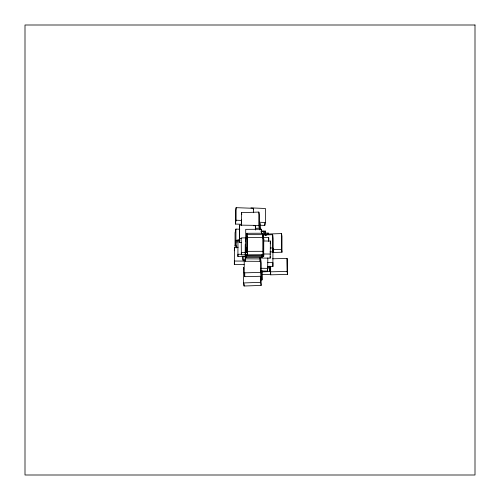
<?xml version="1.0" encoding="UTF-8"?>
<svg xmlns="http://www.w3.org/2000/svg" width="500" height="500" viewBox="0 0 500 500"><rect width="100%" height="100%" fill="white"/><g stroke="black" fill="none" stroke-linecap="round" stroke-linejoin="round"><path stroke-width="0.75" d="M246.919 238.269L246.944 234.644L262.55 234.662L262.531 237.562M246.944 248.594L246.919 252.225L246.85 233.294L262.481 233.238L262.544 236.812M246.15 255.037L246.144 256.425L261.956 256.45L261.969 255.062M241.369 222.294L241.4 219.631L241.4 225.556M272.887 252.037L272.944 248.075L272.887 266.588L267.619 266.575M272.887 266.588L272.944 262.625L267.681 262.613M234.338 250.763L234.394 247.269L238.15 247.281M244.106 264.575L234.338 264.544L234.394 261.044L244.163 261.075M263.75 240.319L263.769 238.85L263.712 256.375L261.388 256.369M237.906 242.25L237.969 240.031L239.513 240.037M245.631 256.531L237.906 256.488L237.969 254.269L241.831 254.288M245.244 261.25L245.319 244.275L245.244 261.25L260.087 261.344L260.163 258.931L245.319 258.837M270.244 243.794L270.387 241.062L263.587 240.994M259.6 258.038L270.175 258.144L270.387 241.062M260.837 270.988L267.656 271.069L267.819 257.906M255.637 230.05L255.637 225.375L239.644 225.113L239.306 242.469L241.588 242.506M239.306 242.469L239.644 225.113M255.3 229.475L255.637 225.375M253.575 212.744L253.575 208.312L236.106 207.662L235.387 211.488L235.387 224.05L241.462 224.275M235.387 224.05L236.106 220.225L236.106 207.662M253.287 209.844L253.575 208.312M259.469 225.194L264.8 225.419L265.413 222.494L265.413 208.487L250.938 207.881M239.744 229.237L235.925 229.062L235.056 232.819L235.056 245.944L236.588 246.012M235.056 245.944L235.925 242.188L235.925 229.062M267.538 267.931L269.088 267.869L269.837 271.562L262.094 271.875M240.025 240.119L236.188 240.269L236.188 248.006M261.606 274.65L270.831 274.294M241.438 225.419L241.438 212.675L258.863 212.069L259.319 214.681L259.319 228.181L255.531 228.312M253.556 225.744L258.863 225.562L259.319 228.181M243.525 282.944L260.606 282.356L261.137 285.425L244.056 286.012L243.525 282.944L243.525 267.519L243.787 269.05M272.781 252.481L281.975 252.206L281.975 236.388L281.55 233.588L266.225 234.05L266.225 235.556M273.125 249.656L281.55 249.4L281.975 252.206M244.225 272.85L260.688 272.413L261.2 276.25L244.744 276.688L244.225 272.85L244.225 259.681M272.587 258.781L287.1 258.444L287.45 274.438L270.644 274.825L270.294 266.475M270.294 271.825L287.1 271.431L287.45 274.438M263.375 234.913L272.694 234.713L273.1 238.588L273.1 251.844L269.994 251.906M270.363 248.019L272.694 247.969L273.1 251.844M260.487 279.944L262.038 279.906L262.038 270.8M260.881 231.325L263.95 231.269L264.244 234.694M265.131 233.1L268.212 233.056L268.312 234.462M246.612 237.85L241.213 237.919L241.369 254.838L245.225 254.788M241.213 252.456L245.069 252.406M261.425 231.1L265.306 231.056L265.544 234.956M245.106 256.406L242.781 256.431L242.987 260.119L244.537 260.1M261.481 233.269L261.35 229.244L245.719 229.344L245.719 238.525M247.544 237.419L263.069 237.375L263.125 241.231L263.125 255.156L247.6 255.2L247.544 237.419L247.6 255.2M261 254.944L245.438 255L245.387 238.544L246.944 238.538M247.544 251.35L263.069 251.306L263.125 255.156M246.944 252.413L245.387 252.419L245.438 255M263.275 237.519L268.694 237.512L268.719 240.413M246.119 254.706L246.15 257.544L262.013 257.512L262.013 254.531M263.587 253.981L270.387 254.05M261 268.281L267.819 268.369M239.644 238.369L241.169 238.394M236.106 220.225L241.419 220.419M259.319 222.237L265.413 222.494M260.525 228.131L260.887 229.462M270.694 273.6L270.156 270.837L270.156 266.369M241.438 212.675L241.775 214.638M262.038 279.906L261.744 270.431M246.462 237.119L246.506 238.306M245.387 238.544L245.438 241.125M263.375 236.506L263.331 234.031L263.375 250.6L263.331 248.131M246.85 233.294L246.912 236.869M246.85 247.244L246.912 250.825M262.575 236.75L262.581 237.956M261.988 254.675L262.013 257.512M247.138 239.194L247.113 236.781L247.138 253.169L247.113 250.756M287.1 258.444L287.1 271.431M281.55 233.588L281.55 249.4M272.694 234.713L272.694 247.969M270.644 266.425L270.644 274.825M270.175 256.619L270.175 258.144M269.837 266.119L269.837 271.562M269.088 266.312L269.088 267.869M268.694 237.512L268.694 241.406M268.212 233.056L268.212 234.562M267.656 269.575L267.656 271.069M265.306 231.056L265.306 235.506M264.8 223.081L264.8 225.419M263.95 231.269L263.95 235.15M263.712 254.069L263.712 256.375M263.069 237.375L263.069 251.306M262.481 233.238L262.481 237.887M261.35 229.244L261.35 233.069M261.137 285.425L261.2 263.081L260.688 259.244L260.688 272.413M260.606 276.188L260.606 282.356M260.1 229.288L259.956 223.188L259.956 230.025M260.163 257.394L260.087 261.344M258.863 212.069L258.863 225.562M246.15 254.562L246.15 257.544M244.744 272.819L244.744 276.688M244.056 283.7L244.056 286.012M242.987 256.219L242.987 260.119M241.369 252.544L241.369 254.838M237.969 240.031L237.906 256.488M234.394 247.269L234.338 264.544M475 25L25 25L25 475L475 475L475 25"/></g></svg>
